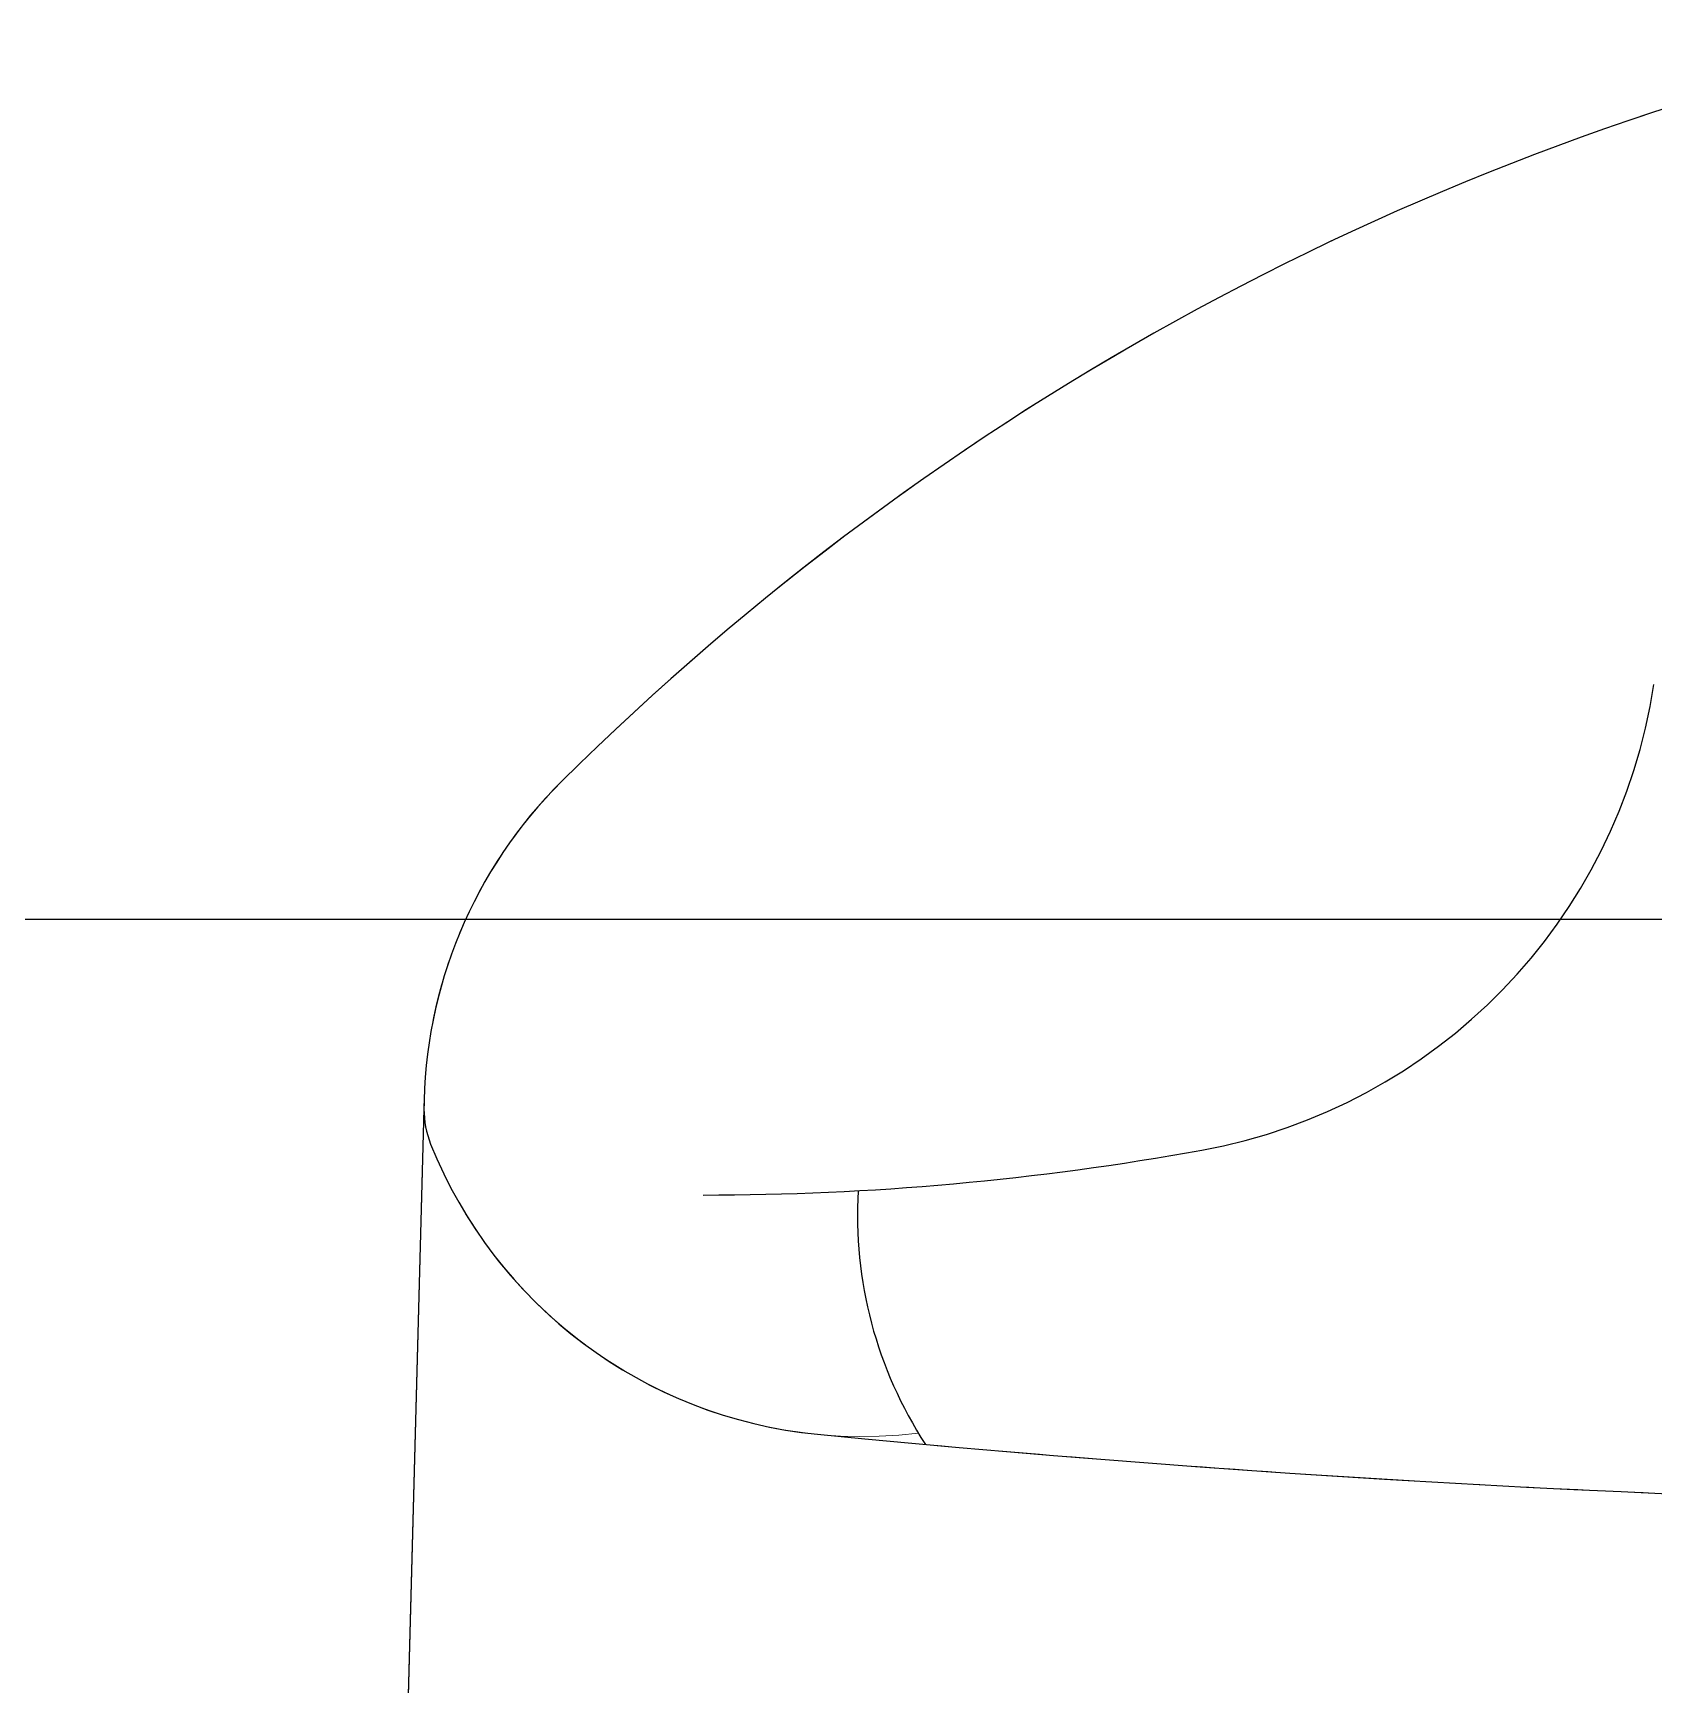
# Model space of a CAD drawing. Header units: millimetres. Extents: x 2148 to 2681, y 758 to 986.
# Drawn here: x 2351.8224 to 2352.0547, y 875.4088 to 875.6455 of the extents above; entities that cross this region are included whole.
import ezdxf

# ---------------------------------------------------------------- set-up
doc = ezdxf.new("R2010")
doc.units = ezdxf.units.MM
doc.linetypes.add('CENTER2', pattern=[28.575000000000003, 19.05, -3.175, 3.175, -3.175])
for name, color, linetype in [('0.1', 193, 'Continuous'), ('0.4', 121, 'Continuous'), ('S_GRID LINES', 252, 'Continuous')]:
    doc.layers.add(name, color=color, linetype=linetype)

msp = doc.modelspace()

# ---------------------------------------------------------------- linework, layer by layer
at = {"layer": '0.1'}
msp.add_line((2351.878440671594, 875.4913579669908, -2.220439746692983e-08), (2351.871904635243, 875.2475279516318, -2.220439746692983e-08), dxfattribs=at)
msp.add_line((2351.878440671594, 875.4913579669908, -2.220439746692983e-08), (2351.871904635243, 875.2475279516318, -2.220439746692983e-08), dxfattribs=at)
msp.add_line((2351.878440671594, 875.4913579669908, -2.220439746692983e-08), (2351.871904635243, 875.2475279516318, -2.220439746692983e-08), dxfattribs=at)
msp.add_line((2351.878440671594, 875.4913579669908, -2.220439746692983e-08), (2351.871904635243, 875.2475279516318, -2.220439746692983e-08), dxfattribs=at)
msp.add_line((2351.878440671594, 875.4913579669908, -2.220439746692983e-08), (2351.871904635243, 875.2475279516318, -2.220439746692983e-08), dxfattribs=at)
msp.add_line((2351.878440671594, 875.4913579669908, -2.220439746692983e-08), (2351.871904635243, 875.2475279516318, -2.220439746692983e-08), dxfattribs=at)
msp.add_line((2351.878440671594, 875.4913579669908, -2.220439746692983e-08), (2351.871904635243, 875.2475279516318, -2.220439746692983e-08), dxfattribs=at)
msp.add_line((2351.878440671594, 875.4913579669908, -2.220439746692983e-08), (2351.871904635243, 875.2475279516318, -2.220439746692983e-08), dxfattribs=at)
msp.add_line((2351.878440671594, 875.4913579669908, -2.220439746692983e-08), (2351.871904635243, 875.2475279516318, -2.220439746692983e-08), dxfattribs=at)
msp.add_line((2351.878440671594, 875.4913579669908, -2.220439746692983e-08), (2351.871904635243, 875.2475279516318, -2.220439746692983e-08), dxfattribs=at)
for centre, radius, start, end in [((2352.179818802449, 875.2542595358343, -2.220439746692983e-08), 0.3999989999899999, 102.1429334334428, 134.7601460619182), ((2352.179818802449, 875.2542595358343, -2.220439746692983e-08), 0.3999989999899999, 102.1429334334428, 134.7601460619182), ((2352.179818802449, 875.2542595358343, -2.220439746692983e-08), 0.3999989999899999, 102.1429334334428, 134.7601460619182), ((2352.179818802449, 875.2542595358343, -2.220439746692983e-08), 0.3999989999899999, 102.1429334334428, 134.7601460619182), ((2352.179818802449, 875.2542595358343, -2.220439746692983e-08), 0.3999989999899999, 102.1429334334428, 134.7601460619182), ((2352.179818802449, 875.2542595358343, -2.220439746692983e-08), 0.3999989999899999, 102.1429334334428, 134.7601460619182), ((2352.179818802449, 875.2542595358343, -2.220439746692983e-08), 0.3999989999899999, 102.1429334334428, 134.7601460619182), ((2352.179818802449, 875.2542595358343, -2.220439746692983e-08), 0.3999989999899999, 102.1429334334428, 134.7601460619182), ((2352.179818802449, 875.2542595358343, -2.220439746692983e-08), 0.3999989999899999, 102.1429334334428, 134.7601460619182), ((2352.179818802449, 875.2542595358343, -2.220439746692983e-08), 0.3999989999899999, 102.1429334334428, 134.7601460619182), ((2351.975616392295, 875.5641621430066, -2.220439746692983e-08), 0.079999799998, 280.2928170142474, 351.3901035833377), ((2351.975616392295, 875.5641621430066, -2.220439746692983e-08), 0.079999799998, 280.2928170142474, 351.3901035833377), ((2351.975616392295, 875.5641621430066, -2.220439746692983e-08), 0.079999799998, 280.2928170142474, 351.3901035833377), ((2351.975616392295, 875.5641621430066, -2.220439746692983e-08), 0.079999799998, 280.2928170142474, 351.3901035833377), ((2351.975616392295, 875.5641621430066, -2.220439746692983e-08), 0.079999799998, 280.2928170142474, 351.3901035833377), ((2351.975616392295, 875.5641621430066, -2.220439746692983e-08), 0.079999799998, 280.2928170142474, 351.3901035833377), ((2351.975616392295, 875.5641621430066, -2.220439746692983e-08), 0.079999799998, 280.2928170142474, 351.3901035833377), ((2351.975616392295, 875.5641621430066, -2.220439746692983e-08), 0.079999799998, 280.2928170142474, 351.3901035833377), ((2351.975616392295, 875.5641621430066, -2.220439746692983e-08), 0.079999799998, 280.2928170142474, 351.3901035833377), ((2351.975616392295, 875.5641621430066, -2.220439746692983e-08), 0.079999799998, 280.2928170142474, 351.3901035833377), ((2351.945105897722, 875.4909458427817, -2.220439746692983e-08), 0.06666649999833334, 134.7601460619182, 180), ((2351.945105897722, 875.4909458427817, -2.220439746692983e-08), 0.06666649999833334, 134.7601460619182, 180), ((2351.945105897722, 875.4909458427817, -2.220439746692983e-08), 0.06666649999833334, 134.7601460619182, 180), ((2351.945105897722, 875.4909458427817, -2.220439746692983e-08), 0.06666649999833334, 134.7601460619182, 180), ((2351.945105897722, 875.4909458427817, -2.220439746692983e-08), 0.06666649999833334, 134.7601460619182, 180), ((2351.945105897722, 875.4909458427817, -2.220439746692983e-08), 0.06666649999833334, 134.7601460619182, 180), ((2351.945105897722, 875.4909458427817, -2.220439746692983e-08), 0.06666649999833334, 134.7601460619182, 180), ((2351.945105897722, 875.4909458427817, -2.220439746692983e-08), 0.06666649999833334, 134.7601460619182, 180), ((2351.945105897722, 875.4909458427817, -2.220439746692983e-08), 0.06666649999833334, 134.7601460619182, 180), ((2351.945105897722, 875.4909458427817, -2.220439746692983e-08), 0.06666649999833334, 134.7601460619182, 180), ((2351.891773716802, 875.491275542149, -2.220439746692983e-08), 0.01333329999966667, 179.645802206505, 201.7947486951711), ((2351.891773716802, 875.491275542149, -2.220439746692983e-08), 0.01333329999966667, 179.645802206505, 201.7947486951711), ((2351.891773716802, 875.491275542149, -2.220439746692983e-08), 0.01333329999966667, 179.645802206505, 201.7947486951711), ((2351.891773716802, 875.491275542149, -2.220439746692983e-08), 0.01333329999966667, 179.645802206505, 201.7947486951711), ((2351.891773716802, 875.491275542149, -2.220439746692983e-08), 0.01333329999966667, 179.645802206505, 201.7947486951711), ((2351.891773716802, 875.491275542149, -2.220439746692983e-08), 0.01333329999966667, 179.645802206505, 201.7947486951711), ((2351.891773716802, 875.491275542149, -2.220439746692983e-08), 0.01333329999966667, 179.645802206505, 201.7947486951711), ((2351.891773716802, 875.491275542149, -2.220439746692983e-08), 0.01333329999966667, 179.645802206505, 201.7947486951711), ((2351.891773716802, 875.491275542149, -2.220439746692983e-08), 0.01333329999966667, 179.645802206505, 201.7947486951711), ((2351.891773716802, 875.491275542149, -2.220439746692983e-08), 0.01333329999966667, 179.645802206505, 201.7947486951711), ((2351.9412946522, 875.5110772385331, -2.220439746692983e-08), 0.06666649999833334, 201.7947486951711, 264.4420803729362), ((2351.9412946522, 875.5110772385331, -2.220439746692983e-08), 0.06666649999833334, 201.7947486951711, 264.4420803729362), ((2351.9412946522, 875.5110772385331, -2.220439746692983e-08), 0.06666649999833334, 201.7947486951711, 264.4420803729362), ((2351.9412946522, 875.5110772385331, -2.220439746692983e-08), 0.06666649999833334, 201.7947486951711, 264.4420803729362), ((2351.9412946522, 875.5110772385331, -2.220439746692983e-08), 0.06666649999833334, 201.7947486951711, 264.4420803729362), ((2351.9412946522, 875.5110772385331, -2.220439746692983e-08), 0.06666649999833334, 201.7947486951711, 264.4420803729362), ((2351.9412946522, 875.5110772385331, -2.220439746692983e-08), 0.06666649999833334, 201.7947486951711, 264.4420803729362), ((2351.9412946522, 875.5110772385331, -2.220439746692983e-08), 0.06666649999833334, 201.7947486951711, 264.4420803729362), ((2351.9412946522, 875.5110772385331, -2.220439746692983e-08), 0.06666649999833334, 201.7947486951711, 264.4420803729362), ((2351.9412946522, 875.5110772385331, -2.220439746692983e-08), 0.06666649999833334, 201.7947486951711, 264.4420803729362), ((2351.918439297727, 875.879011738604, -2.220439746692983e-08), 0.3999989999899999, 270, 280.2928170142474), ((2351.918439297727, 875.879011738604, -2.220439746692983e-08), 0.3999989999899999, 270, 280.2928170142474), ((2351.918439297727, 875.879011738604, -2.220439746692983e-08), 0.3999989999899999, 270, 280.2928170142474), ((2351.918439297727, 875.879011738604, -2.220439746692983e-08), 0.3999989999899999, 270, 280.2928170142474), ((2351.918439297727, 875.879011738604, -2.220439746692983e-08), 0.3999989999899999, 270, 280.2928170142474), ((2351.918439297727, 875.879011738604, -2.220439746692983e-08), 0.3999989999899999, 270, 280.2928170142474), ((2351.918439297727, 875.879011738604, -2.220439746692983e-08), 0.3999989999899999, 270, 280.2928170142474), ((2351.918439297727, 875.879011738604, -2.220439746692983e-08), 0.3999989999899999, 270, 280.2928170142474), ((2351.918439297727, 875.879011738604, -2.220439746692983e-08), 0.3999989999899999, 270, 280.2928170142474), ((2351.918439297727, 875.879011738604, -2.220439746692983e-08), 0.3999989999899999, 270, 280.2928170142474), ((2352.000558398599, 875.4760717139823, -2.220439746692983e-08), 0.05999984999849999, 176.5994620843722, 213.1383205242396), ((2352.000558398599, 875.4760717139823, -2.220439746692983e-08), 0.05999984999849999, 176.5994620843722, 213.1383205242396), ((2352.000558398599, 875.4760717139823, -2.220439746692983e-08), 0.05999984999849999, 176.5994620843722, 213.1383205242396), ((2352.000558398599, 875.4760717139823, -2.220439746692983e-08), 0.05999984999849999, 176.5994620843722, 213.1383205242396), ((2352.000558398599, 875.4760717139823, -2.220439746692983e-08), 0.05999984999849999, 176.5994620843722, 213.1383205242396), ((2352.000558398599, 875.4760717139823, -2.220439746692983e-08), 0.05999984999849999, 176.5994620843722, 213.1383205242396), ((2352.000558398599, 875.4760717139823, -2.220439746692983e-08), 0.05999984999849999, 176.5994620843722, 213.1383205242396), ((2352.000558398599, 875.4760717139823, -2.220439746692983e-08), 0.05999984999849999, 176.5994620843722, 213.1383205242396), ((2352.000558398599, 875.4760717139823, -2.220439746692983e-08), 0.05999984999849999, 176.5994620843722, 213.1383205242396), ((2352.000558398599, 875.4760717139823, -2.220439746692983e-08), 0.05999984999849999, 176.5994620843722, 213.1383205242396), ((2352.151772047706, 877.6740478898523, -2.220439746692983e-08), 2.239853738247487, 264.4420803729362, 275.5579196270638), ((2352.151772047706, 877.6740478898523, -2.220439746692983e-08), 2.239853738247487, 264.4420803729362, 275.5579196270638), ((2352.151772047706, 877.6740478898523, -2.220439746692983e-08), 2.239853738247487, 264.4420803729362, 275.5579196270638), ((2352.151772047706, 877.6740478898523, -2.220439746692983e-08), 2.239853738247487, 264.4420803729362, 275.5579196270638), ((2352.151772047706, 877.6740478898523, -2.220439746692983e-08), 2.239853738247487, 264.4420803729362, 275.5579196270638), ((2352.151772047706, 877.6740478898523, -2.220439746692983e-08), 2.239853738247487, 264.4420803729362, 275.5579196270638), ((2352.151772047706, 877.6740478898523, -2.220439746692983e-08), 2.239853738247487, 264.4420803729362, 275.5579196270638), ((2352.151772047706, 877.6740478898523, -2.220439746692983e-08), 2.239853738247487, 264.4420803729362, 275.5579196270638), ((2352.151772047706, 877.6740478898523, -2.220439746692983e-08), 2.239853738247487, 264.4420803729362, 275.5579196270638), ((2352.151772047706, 877.6740478898523, -2.220439746692983e-08), 2.239853738247487, 264.4420803729362, 275.5579196270638)]:
    msp.add_arc(centre, radius, start, end, dxfattribs=at)
at = {"layer": '0.4', "color": 193, "lineweight": 0, "ltscale": 0.5}
msp.add_line((2351.871904635243, 875.2475279516318, -2.220439746692983e-08), (2351.878440671594, 875.4913579669908, -2.220439746692983e-08), dxfattribs=at)
msp.add_line((2351.871904635243, 875.2475279516318, -2.220439746692983e-08), (2351.878440671594, 875.4913579669908, -2.220439746692983e-08), dxfattribs=at)
msp.add_line((2351.871904635243, 875.2475279516318, -2.220439746692983e-08), (2351.878440671594, 875.4913579669908, -2.220439746692983e-08), dxfattribs=at)
msp.add_line((2351.871904635243, 875.2475279516318, -2.220439746692983e-08), (2351.878440671594, 875.4913579669908, -2.220439746692983e-08), dxfattribs=at)
msp.add_line((2351.871904635243, 875.2475279516318, -2.220439746692983e-08), (2351.878440671594, 875.4913579669908, -2.220439746692983e-08), dxfattribs=at)
msp.add_line((2351.871904635243, 875.2475279516318, -2.220439746692983e-08), (2351.878440671594, 875.4913579669908, -2.220439746692983e-08), dxfattribs=at)
msp.add_line((2351.871904635243, 875.2475279516318, -2.220439746692983e-08), (2351.878440671594, 875.4913579669908, -2.220439746692983e-08), dxfattribs=at)
msp.add_line((2351.871904635243, 875.2475279516318, -2.220439746692983e-08), (2351.878440671594, 875.4913579669908, -2.220439746692983e-08), dxfattribs=at)
msp.add_line((2351.871904635243, 875.2475279516318, -2.220439746692983e-08), (2351.878440671594, 875.4913579669908, -2.220439746692983e-08), dxfattribs=at)
msp.add_line((2351.871904635243, 875.2475279516318, -2.220439746692983e-08), (2351.878440671594, 875.4913579669908, -2.220439746692983e-08), dxfattribs=at)
for centre, radius, start, end in [((2352.179818802449, 875.2542595358343, -2.220439746692983e-08), 0.3999989999900301, 101.9984734764744, 134.7601460619182), ((2352.179818802449, 875.2542595358343, -2.220439746692983e-08), 0.3999989999900301, 101.9984734764744, 134.7601460619182), ((2352.179818802449, 875.2542595358343, -2.220439746692983e-08), 0.3999989999900301, 101.9984734764744, 134.7601460619182), ((2352.179818802449, 875.2542595358343, -2.220439746692983e-08), 0.3999989999900301, 101.9984734764744, 134.7601460619182), ((2352.179818802449, 875.2542595358343, -2.220439746692983e-08), 0.3999989999900301, 101.9984734764744, 134.7601460619182), ((2352.179818802449, 875.2542595358343, -2.220439746692983e-08), 0.3999989999900301, 101.9984734764744, 134.7601460619182), ((2352.179818802449, 875.2542595358343, -2.220439746692983e-08), 0.3999989999900301, 101.9984734764744, 134.7601460619182), ((2352.179818802449, 875.2542595358343, -2.220439746692983e-08), 0.3999989999900301, 101.9984734764744, 134.7601460619182), ((2352.179818802449, 875.2542595358343, -2.220439746692983e-08), 0.3999989999900301, 101.9984734764744, 134.7601460619182), ((2352.179818802449, 875.2542595358343, -2.220439746692983e-08), 0.3999989999900301, 101.9984734764744, 134.7601460619182), ((2351.945105897722, 875.4909458427817, -2.220439746692983e-08), 0.06666649999835815, 134.7601460619182, 179.6458022195248), ((2351.945105897722, 875.4909458427817, -2.220439746692983e-08), 0.06666649999835815, 134.7601460619182, 179.6458022195248), ((2351.945105897722, 875.4909458427817, -2.220439746692983e-08), 0.06666649999835815, 134.7601460619182, 179.6458022195248), ((2351.945105897722, 875.4909458427817, -2.220439746692983e-08), 0.06666649999835815, 134.7601460619182, 179.6458022195248), ((2351.945105897722, 875.4909458427817, -2.220439746692983e-08), 0.06666649999835815, 134.7601460619182, 179.6458022195248), ((2351.945105897722, 875.4909458427817, -2.220439746692983e-08), 0.06666649999835815, 134.7601460619182, 179.6458022195248), ((2351.945105897722, 875.4909458427817, -2.220439746692983e-08), 0.06666649999835815, 134.7601460619182, 179.6458022195248), ((2351.945105897722, 875.4909458427817, -2.220439746692983e-08), 0.06666649999835815, 134.7601460619182, 179.6458022195248), ((2351.945105897722, 875.4909458427817, -2.220439746692983e-08), 0.06666649999835815, 134.7601460619182, 179.6458022195248), ((2351.945105897722, 875.4909458427817, -2.220439746692983e-08), 0.06666649999835815, 134.7601460619182, 179.6458022195248), ((2351.891773716802, 875.491275542149, -2.220439746692983e-08), 0.01333329999936961, 179.6458022195248, 201.7947486951711), ((2351.891773716802, 875.491275542149, -2.220439746692983e-08), 0.01333329999936961, 179.6458022195248, 201.7947486951711), ((2351.891773716802, 875.491275542149, -2.220439746692983e-08), 0.01333329999936961, 179.6458022195248, 201.7947486951711), ((2351.891773716802, 875.491275542149, -2.220439746692983e-08), 0.01333329999936961, 179.6458022195248, 201.7947486951711), ((2351.891773716802, 875.491275542149, -2.220439746692983e-08), 0.01333329999936961, 179.6458022195248, 201.7947486951711), ((2351.891773716802, 875.491275542149, -2.220439746692983e-08), 0.01333329999936961, 179.6458022195248, 201.7947486951711), ((2351.891773716802, 875.491275542149, -2.220439746692983e-08), 0.01333329999936961, 179.6458022195248, 201.7947486951711), ((2351.891773716802, 875.491275542149, -2.220439746692983e-08), 0.01333329999936961, 179.6458022195248, 201.7947486951711), ((2351.891773716802, 875.491275542149, -2.220439746692983e-08), 0.01333329999936961, 179.6458022195248, 201.7947486951711), ((2351.891773716802, 875.491275542149, -2.220439746692983e-08), 0.01333329999936961, 179.6458022195248, 201.7947486951711), ((2351.891773716802, 875.491275542149, -2.220439746692983e-08), 0.01333329999936961, 179.6458022195248, 201.7947486951711), ((2351.891773716802, 875.491275542149, -2.220439746692983e-08), 0.01333329999936961, 179.6458022195248, 201.7947486951711), ((2351.891773716802, 875.491275542149, -2.220439746692983e-08), 0.01333329999936961, 179.6458022195248, 201.7947486951711), ((2351.891773716802, 875.491275542149, -2.220439746692983e-08), 0.01333329999936961, 179.6458022195248, 201.7947486951711), ((2351.891773716802, 875.491275542149, -2.220439746692983e-08), 0.01333329999936961, 179.6458022195248, 201.7947486951711), ((2351.891773716802, 875.491275542149, -2.220439746692983e-08), 0.01333329999936961, 179.6458022195248, 201.7947486951711), ((2351.891773716802, 875.491275542149, -2.220439746692983e-08), 0.01333329999936961, 179.6458022195248, 201.7947486951711), ((2351.891773716802, 875.491275542149, -2.220439746692983e-08), 0.01333329999936961, 179.6458022195248, 201.7947486951711), ((2351.891773716802, 875.491275542149, -2.220439746692983e-08), 0.01333329999936961, 179.6458022195248, 201.7947486951711), ((2351.891773716802, 875.491275542149, -2.220439746692983e-08), 0.01333329999936961, 179.6458022195248, 201.7947486951711), ((2351.9412946522, 875.5110772385331, -2.220439746692983e-08), 0.06666649999834508, 201.7947486951711, 276.8931762814672), ((2351.9412946522, 875.5110772385331, -2.220439746692983e-08), 0.06666649999834508, 201.7947486951711, 264.4420803729362), ((2351.9412946522, 875.5110772385331, -2.220439746692983e-08), 0.06666649999834508, 201.7947486951711, 276.8931762814672), ((2351.9412946522, 875.5110772385331, -2.220439746692983e-08), 0.06666649999834508, 201.7947486951711, 264.4420803729362), ((2351.9412946522, 875.5110772385331, -2.220439746692983e-08), 0.06666649999834508, 201.7947486951711, 276.8931762814672), ((2351.9412946522, 875.5110772385331, -2.220439746692983e-08), 0.06666649999834508, 201.7947486951711, 264.4420803729362), ((2351.9412946522, 875.5110772385331, -2.220439746692983e-08), 0.06666649999834508, 201.7947486951711, 276.8931762814672), ((2351.9412946522, 875.5110772385331, -2.220439746692983e-08), 0.06666649999834508, 201.7947486951711, 264.4420803729362), ((2351.9412946522, 875.5110772385331, -2.220439746692983e-08), 0.06666649999834508, 201.7947486951711, 276.8931762814672), ((2351.9412946522, 875.5110772385331, -2.220439746692983e-08), 0.06666649999834508, 201.7947486951711, 264.4420803729362), ((2351.9412946522, 875.5110772385331, -2.220439746692983e-08), 0.06666649999834508, 201.7947486951711, 276.8931762814672), ((2351.9412946522, 875.5110772385331, -2.220439746692983e-08), 0.06666649999834508, 201.7947486951711, 264.4420803729362), ((2351.9412946522, 875.5110772385331, -2.220439746692983e-08), 0.06666649999834508, 201.7947486951711, 276.8931762814672), ((2351.9412946522, 875.5110772385331, -2.220439746692983e-08), 0.06666649999834508, 201.7947486951711, 264.4420803729362), ((2351.9412946522, 875.5110772385331, -2.220439746692983e-08), 0.06666649999834508, 201.7947486951711, 276.8931762814672), ((2351.9412946522, 875.5110772385331, -2.220439746692983e-08), 0.06666649999834508, 201.7947486951711, 264.4420803729362), ((2351.9412946522, 875.5110772385331, -2.220439746692983e-08), 0.06666649999834508, 201.7947486951711, 276.8931762814672), ((2351.9412946522, 875.5110772385331, -2.220439746692983e-08), 0.06666649999834508, 201.7947486951711, 264.4420803729362), ((2351.9412946522, 875.5110772385331, -2.220439746692983e-08), 0.06666649999834508, 201.7947486951711, 276.8931762814672), ((2351.9412946522, 875.5110772385331, -2.220439746692983e-08), 0.06666649999834508, 201.7947486951711, 264.4420803729362), ((2352.151772047706, 877.6740478898523, -2.220439746692983e-08), 2.239853738247374, 264.4420803729362, 275.5579196270638), ((2352.151772047706, 877.6740478898523, -2.220439746692983e-08), 2.239853738247374, 264.4420803729362, 275.5579196270638), ((2352.151772047706, 877.6740478898523, -2.220439746692983e-08), 2.239853738247374, 264.4420803729362, 275.5579196270638), ((2352.151772047706, 877.6740478898523, -2.220439746692983e-08), 2.239853738247374, 264.4420803729362, 275.5579196270638), ((2352.151772047706, 877.6740478898523, -2.220439746692983e-08), 2.239853738247374, 264.4420803729362, 275.5579196270638), ((2352.151772047706, 877.6740478898523, -2.220439746692983e-08), 2.239853738247374, 264.4420803729362, 275.5579196270638), ((2352.151772047706, 877.6740478898523, -2.220439746692983e-08), 2.239853738247374, 264.4420803729362, 275.5579196270638), ((2352.151772047706, 877.6740478898523, -2.220439746692983e-08), 2.239853738247374, 264.4420803729362, 275.5579196270638), ((2352.151772047706, 877.6740478898523, -2.220439746692983e-08), 2.239853738247374, 264.4420803729362, 275.5579196270638), ((2352.151772047706, 877.6740478898523, -2.220439746692983e-08), 2.239853738247374, 264.4420803729362, 275.5579196270638), ((2352.000558398599, 875.4760717139823, -2.220439746692983e-08), 0.0599998499985658, 211.3089605703985, 213.1383205242396), ((2352.000558398599, 875.4760717139823, -2.220439746692983e-08), 0.0599998499985658, 211.3089605703985, 213.1383205242396), ((2352.000558398599, 875.4760717139823, -2.220439746692983e-08), 0.0599998499985658, 211.3089605703985, 213.1383205242396), ((2352.000558398599, 875.4760717139823, -2.220439746692983e-08), 0.0599998499985658, 211.3089605703985, 213.1383205242396), ((2352.000558398599, 875.4760717139823, -2.220439746692983e-08), 0.0599998499985658, 211.3089605703985, 213.1383205242396), ((2352.000558398599, 875.4760717139823, -2.220439746692983e-08), 0.0599998499985658, 211.3089605703985, 213.1383205242396), ((2352.000558398599, 875.4760717139823, -2.220439746692983e-08), 0.0599998499985658, 211.3089605703985, 213.1383205242396), ((2352.000558398599, 875.4760717139823, -2.220439746692983e-08), 0.0599998499985658, 211.3089605703985, 213.1383205242396), ((2352.000558398599, 875.4760717139823, -2.220439746692983e-08), 0.0599998499985658, 211.3089605703985, 213.1383205242396), ((2352.000558398599, 875.4760717139823, -2.220439746692983e-08), 0.0599998499985658, 211.3089605703985, 213.1383205242396), ((2352.151772047706, 877.6740478898523, -2.220439746692983e-08), 2.239853738247374, 264.8397862288841, 268.6750715626566), ((2352.151772047706, 877.6740478898523, -2.220439746692983e-08), 2.239853738247374, 264.8397862288841, 268.6750715626566), ((2352.151772047706, 877.6740478898523, -2.220439746692983e-08), 2.239853738247374, 264.8397862288841, 268.6750715626566), ((2352.151772047706, 877.6740478898523, -2.220439746692983e-08), 2.239853738247374, 264.8397862288841, 268.6750715626566), ((2352.151772047706, 877.6740478898523, -2.220439746692983e-08), 2.239853738247374, 264.8397862288841, 268.6750715626566), ((2352.151772047706, 877.6740478898523, -2.220439746692983e-08), 2.239853738247374, 264.8397862288841, 268.6750715626566), ((2352.151772047706, 877.6740478898523, -2.220439746692983e-08), 2.239853738247374, 264.8397862288841, 268.6750715626566), ((2352.151772047706, 877.6740478898523, -2.220439746692983e-08), 2.239853738247374, 264.8397862288841, 268.6750715626566), ((2352.151772047706, 877.6740478898523, -2.220439746692983e-08), 2.239853738247374, 264.8397862288841, 268.6750715626566), ((2352.151772047706, 877.6740478898523, -2.220439746692983e-08), 2.239853738247374, 264.8397862288841, 268.6750715626566)]:
    msp.add_arc(centre, radius, start, end, dxfattribs=at)
at = {"layer": 'S_GRID LINES', "linetype": 'CENTER2', "ltscale": 0.2}
msp.add_line((2365.148375356382, 875.5185079531632, -1.646909499330181e-08), (2343.580963504015, 875.5185079531632, -1.083355502920358e-08), dxfattribs=at)

doc.saveas('drawing.dxf')
